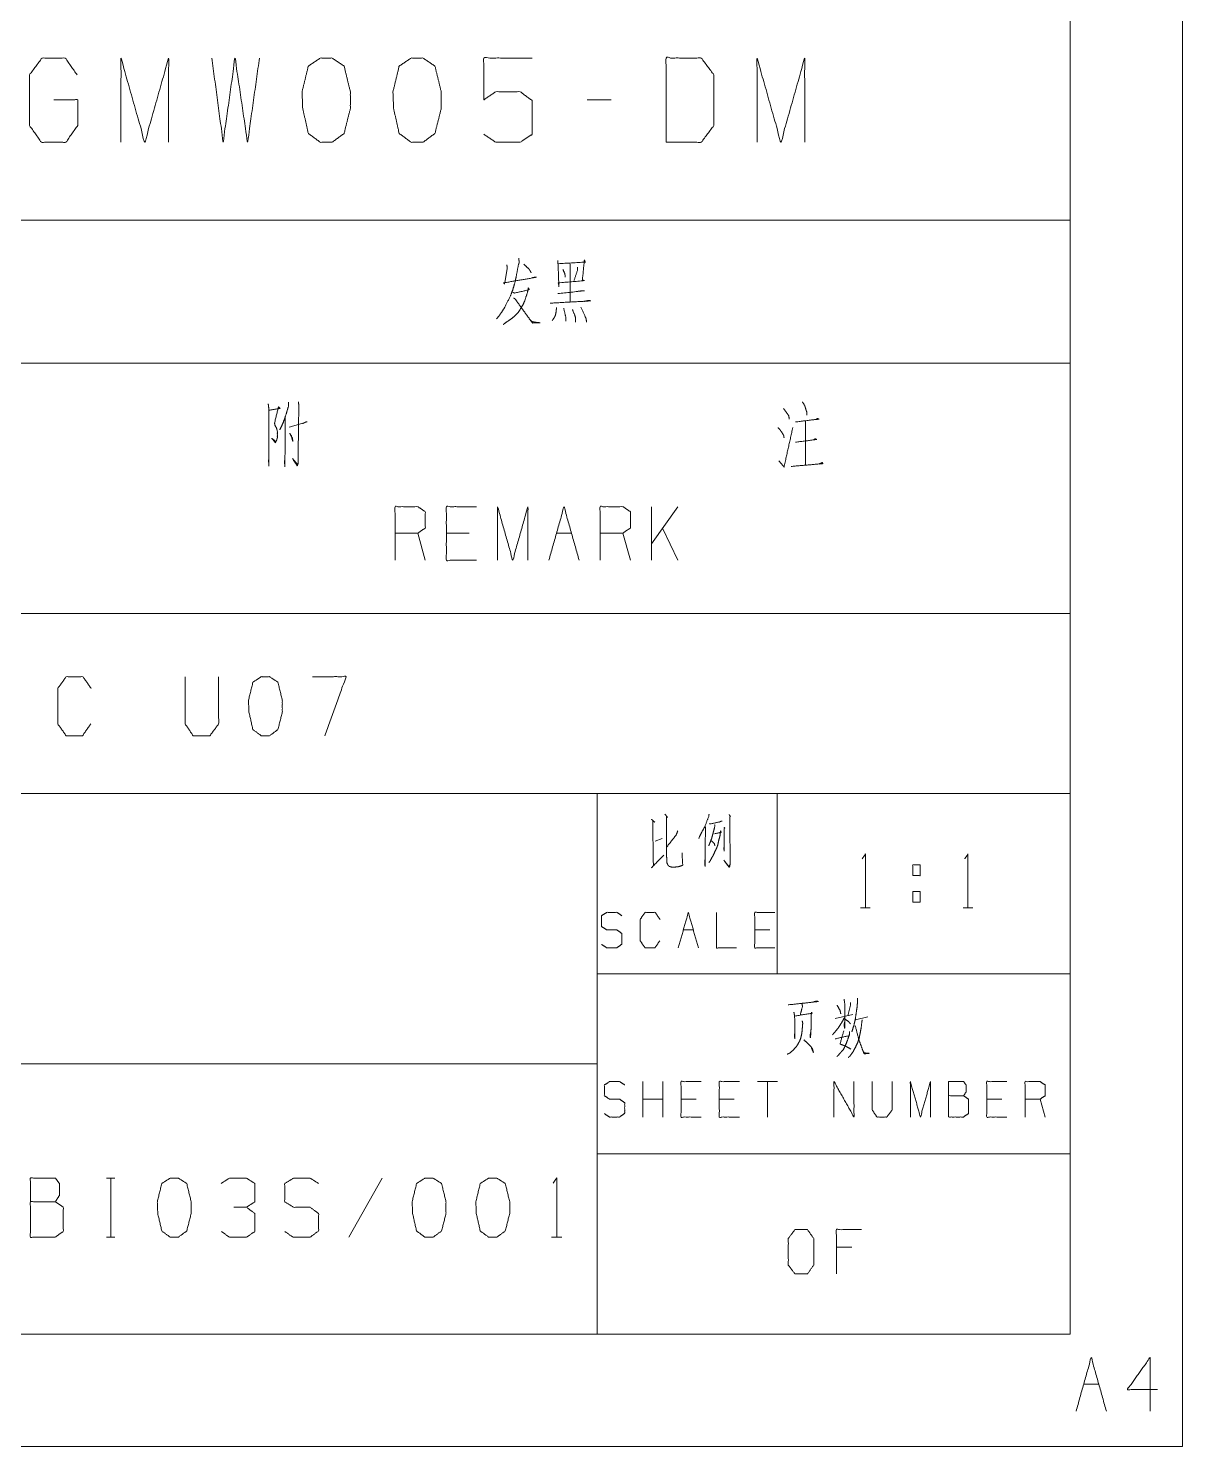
# Model space of a CAD drawing. Header units: millimetres. Extents: x 0 to 210, y 0 to 297.
# Drawn here: x 158.7 to 210, y 0 to 63 of the extents above; entities that cross this region are included whole.
import ezdxf

# ---------------------------------------------------------------- set-up
doc = ezdxf.new("R2010")
doc.units = ezdxf.units.MM
doc.layers.add('101', color=7, linetype='Continuous', true_color=0xffffff)

msp = doc.modelspace()

# ---------------------------------------------------------------- linework, layer by layer
at = {"layer": '101', "color": 133, "linetype": 'Continuous', "lineweight": 18}
for p, q in [((210, 0), (210, 297)), ((205, 5), (205, 292)), ((25, 37), (205, 37)), ((25, 29), (205, 29)), ((184, 29), (184, 5)), ((192, 29), (192, 21)), ((184, 21), (205, 21)), ((75, 17), (184, 17)), ((184, 13), (205, 13)), ((25, 5), (205, 5)), ((25, 5), (205, 5)), ((0, 0), (210, 0))]:
    msp.add_line(p, q, dxfattribs=at)
at = {"layer": '101', "color": 72, "linetype": 'Continuous', "lineweight": 18}
for p, q in [((184.619, 59.809), (183.562, 59.809)), ((158, 54.463), (205, 54.463)), ((205, 54.463), (205, 48.113)), ((182.799, 52.525), (182.799, 50.825)), ((158, 48.113), (205, 48.113)), ((205, 48.113), (205, 37)), ((193.255, 45.525), (193.255, 43.6)), ((186.411, 39.362), (186.411, 41.737)), ((187.578, 41.737), (186.411, 40.088)), ((176.372, 39.362), (176.037, 40.563)), ((178.313, 40.563), (177.306, 40.563)), ((182.194, 40.563), (182.866, 40.563)), ((185.478, 39.362), (185.142, 40.563)), ((187.578, 39.362), (186.906, 40.788)), ((158, 37), (205, 37)), ((186.571, 26.885), (186.893, 27.009)), ((198.014, 24.655), (198.014, 24.18)), ((198.014, 24.655), (198.349, 24.655)), ((195.702, 23.93), (196.126, 23.93)), ((200.255, 23.93), (200.679, 23.93)), ((187.829, 22.946), (188.274, 22.946)), ((191.668, 22.946), (191.001, 22.946)), ((194.569, 19.017), (195.359, 19.182)), ((195.476, 18.955), (196.018, 19.079)), ((186.031, 14.637), (186.031, 16.21)), ((186.921, 14.637), (186.921, 16.21)), ((192.013, 16.21), (191.123, 16.21)), ((191.568, 16.21), (191.568, 14.637)), ((186.921, 15.432), (186.031, 15.432)), ((188.396, 15.432), (187.729, 15.432)), ((190.093, 15.432), (189.426, 15.432)), ((201.974, 15.432), (201.306, 15.432)), ((203.893, 14.637), (203.671, 15.432)), ((162.21, 11.925), (162.581, 11.925)), ((162.405, 11.925), (162.405, 9.303)), ((174.461, 11.925), (172.978, 9.303)), ((162.21, 9.303), (162.581, 9.303)), ((181.972, 9.303), (182.44, 9.303)), ((195.315, 8.851), (194.628, 8.851)), ((205.606, 2.781), (206.277, 2.781))]:
    msp.add_line(p, q, dxfattribs=at)
for points, knots in [([(187.068, 57.92), (188.627, 57.92), (189.183, 58.668), (189.183, 60.912), (188.627, 61.66), (187.068, 61.66), (187.068, 57.92)], [0, 0, 0.142136, 0.227161, 0.43179, 0.516815, 0.658951, 1, 1]), ([(159.881, 59.809), (160.938, 59.809), (160.938, 58.668), (160.41, 57.92), (159.324, 57.92), (158.795, 58.668), (158.795, 60.912), (159.352, 61.66), (160.382, 61.66), (160.911, 60.912)], [0, 0, 0.103295, 0.214795, 0.304261, 0.410274, 0.49974, 0.718896, 0.809958, 0.910535, 1, 1]), ([(162.858, 57.92), (162.858, 61.66), (163.916, 57.92), (164.973, 61.66), (164.973, 57.92)], [0, 0, 0.245192, 0.5, 0.754808, 1, 1]), ([(166.893, 61.66), (167.394, 57.92), (167.923, 61.66), (168.479, 57.92), (169.008, 61.66)], [0, 0, 0.249745, 0.499742, 0.750003, 1, 1]), ([(172.236, 57.92), (172.765, 58.313), (173.043, 59.416), (173.043, 60.164), (172.765, 61.305), (172.236, 61.66), (171.707, 61.66), (171.178, 61.305), (170.9, 60.164), (170.928, 59.416), (171.178, 58.313), (171.707, 57.92), (172.236, 57.92)], [0, 0, 0.067526, 0.183971, 0.260583, 0.380943, 0.446141, 0.500305, 0.565504, 0.685863, 0.762528, 0.878309, 0.945835, 1, 1]), ([(176.271, 57.92), (176.8, 58.313), (177.078, 59.416), (177.078, 60.164), (176.8, 61.305), (176.271, 61.66), (175.742, 61.66), (175.213, 61.305), (174.935, 60.164), (174.963, 59.416), (175.213, 58.313), (175.742, 57.92), (176.271, 57.92)], [0, 0, 0.067526, 0.183971, 0.260584, 0.380943, 0.446141, 0.500306, 0.565504, 0.685864, 0.762529, 0.87831, 0.945835, 1, 1]), ([(178.97, 58.274), (179.499, 57.92), (180.584, 57.92), (181.113, 58.274), (181.113, 59.77), (180.584, 60.164), (179.499, 60.164), (178.97, 59.809), (178.97, 61.66), (181.113, 61.66)], [0, 0, 0.06223, 0.168344, 0.230572, 0.376816, 0.441265, 0.547379, 0.609609, 0.79049, 1, 1]), ([(191.103, 57.92), (191.103, 61.66), (192.161, 57.92), (193.218, 61.66), (193.218, 57.92)], [0, 0, 0.245192, 0.5, 0.754808, 1, 1]), ([(180.523, 52.775), (180.54, 52.575), (180.505, 52.475), (180.417, 52), (180.346, 51.675), (180.258, 51.375), (180.152, 51.1), (179.904, 50.6), (179.763, 50.375), (179.639, 50.2), (179.533, 50.075)], [0, 0, 0.068481, 0.104658, 0.269445, 0.382884, 0.489554, 0.590078, 0.780354, 0.870992, 0.944088, 1, 1]), ([(179.993, 52.475), (180.01, 52.325), (179.887, 51.625), (179.851, 51.675), (181.301, 51.925), (181.212, 51.925), (181.106, 51.9)], [0, 0, 0.058287, 0.332621, 0.356252, 0.923844, 0.957947, 1, 1]), ([(180.753, 52.5), (180.965, 52.3), (181.035, 52.2), (181.071, 52.125)], [0, 0, 0.586682, 0.833137, 1, 1]), ([(182.251, 52.675), (182.269, 52.475), (182.304, 51.5), (182.287, 51.675), (183.436, 51.775), (183.347, 51.8), (183.436, 52.7), (183.471, 52.6), (182.269, 52.525)], [0, 0, 0.041725, 0.244475, 0.281028, 0.520684, 0.539772, 0.727702, 0.749743, 1, 1]), ([(182.481, 52.275), (182.57, 52.075), (182.587, 51.925)], [0, 0, 0.591453, 1, 1]), ([(183.135, 52.375), (183.135, 52.25), (182.976, 51.775)], [0, 0, 0.199705, 1, 1]), ([(180.258, 51.25), (180.346, 51.225), (181, 51.375), (180.947, 51.45), (180.912, 51.275), (180.788, 50.875), (180.664, 50.625), (180.505, 50.375), (180.311, 50.175), (180.116, 50.025), (179.957, 49.925), (179.833, 49.825)], [0, 0, 0.031689, 0.263161, 0.294853, 0.356446, 0.500891, 0.597124, 0.699351, 0.795574, 0.880292, 0.945115, 1, 1]), ([(182.251, 51.2), (183.436, 51.325), (183.347, 51.325), (183.153, 51.3)], [0, 0, 0.807206, 0.86712, 1, 1]), ([(180.293, 51), (180.346, 50.975), (181.124, 49.9), (181.477, 49.9), (181.124, 49.95), (180.982, 50.075)], [0, 0, 0.025656, 0.606399, 0.761128, 0.917398, 1, 1]), ([(181.916, 50.775), (183.701, 50.875), (183.648, 50.9), (183.418, 50.85)], [0, 0, 0.858883, 0.887041, 1, 1]), ([(182.198, 50.575), (182.181, 50.4), (182.145, 50.225), (182.092, 50.125), (182.004, 50)], [0, 0, 0.283377, 0.571005, 0.753355, 1, 1]), ([(182.516, 50.55), (182.605, 50.175), (182.605, 49.975)], [0, 0, 0.658283, 1, 1]), ([(182.905, 50.5), (183.029, 50.175), (183.047, 50.1), (183.047, 49.925)], [0, 0, 0.579776, 0.708237, 1, 1]), ([(183.277, 50.6), (183.506, 50.1), (183.524, 50), (183.524, 49.925)], [0, 0, 0.75709, 0.896807, 1, 1]), ([(169.395, 46.3), (169.43, 46.05), (169.43, 43.55), (169.412, 43.775), (169.43, 43.95)], [0, 0, 0.080051, 0.872677, 0.944235, 1, 1]), ([(169.448, 46.025), (169.925, 46.1), (169.854, 46.175), (169.678, 45.45), (169.695, 45.35), (169.766, 45.225), (169.801, 45.1), (169.801, 44.8), (169.766, 44.675), (169.713, 44.575), (169.554, 44.775), (169.731, 44.625)], [0, 0, 0.176442, 0.214088, 0.486646, 0.523736, 0.576187, 0.623634, 0.733208, 0.780655, 0.821996, 0.915332, 1, 1]), ([(170.296, 46.375), (170.296, 46.2), (170.208, 45.9), (170.102, 45.575), (169.996, 45.325), (169.907, 45.15)], [0, 0, 0.134901, 0.375991, 0.639526, 0.848868, 1, 1]), ([(170.738, 46.4), (170.756, 46.225), (170.72, 43.8), (170.72, 43.65), (170.685, 43.55), (170.473, 43.875), (170.703, 43.6)], [0, 0, 0.048809, 0.721807, 0.76343, 0.792863, 0.900557, 1, 1]), ([(192.283, 46.1), (192.513, 45.775), (192.531, 45.625)], [0, 0, 0.724915, 1, 1]), ([(193.114, 46.4), (193.22, 46.225), (193.273, 46.05), (193.308, 45.95), (193.308, 45.8)], [0, 0, 0.317961, 0.602104, 0.766914, 1, 1]), ([(170.155, 45.7), (170.137, 43.525), (170.119, 43.725), (170.137, 43.875)], [0, 0, 0.860771, 0.940227, 1, 1]), ([(170.332, 45.275), (171.127, 45.5), (171.074, 45.5), (170.915, 45.425)], [0, 0, 0.783137, 0.83338, 1, 1]), ([(192.813, 45.5), (193.626, 45.6), (193.856, 45.625), (193.786, 45.65), (193.697, 45.6)], [0, 0, 0.66772, 0.856119, 0.91724, 1, 1]), ([(170.349, 45), (170.473, 44.775), (170.491, 44.625), (170.42, 44.9)], [0, 0, 0.371199, 0.589534, 1, 1]), ([(192.036, 45.25), (192.124, 45.15), (192.23, 45), (192.283, 44.9), (192.301, 44.8)], [0, 0, 0.250894, 0.596274, 0.80908, 1, 1]), ([(192.071, 43.775), (192.301, 43.5), (192.69, 45.25)], [0, 0, 0.166599, 1, 1]), ([(192.813, 44.6), (193.573, 44.7), (193.75, 44.725), (193.697, 44.75), (193.626, 44.725)], [0, 0, 0.710638, 0.876127, 0.930469, 1, 1]), ([(192.619, 43.525), (194.033, 43.65), (193.998, 43.7), (193.839, 43.625)], [0, 0, 0.856874, 0.893835, 1, 1]), ([(175.029, 39.362), (175.029, 41.737), (176.037, 41.737), (176.372, 41.513), (176.372, 40.788), (176.037, 40.563), (175.029, 40.563)], [0, 0, 0.400951, 0.571036, 0.639278, 0.761673, 0.829915, 1, 1]), ([(178.649, 39.362), (177.306, 39.362), (177.306, 41.737), (178.649, 41.737)], [0, 0, 0.265392, 0.734608, 1, 1]), ([(179.582, 39.362), (179.582, 41.737), (180.254, 39.362), (180.925, 41.737), (180.925, 39.362)], [0, 0, 0.245192, 0.5, 0.754808, 1, 1]), ([(184.135, 39.362), (184.135, 41.737), (185.142, 41.737), (185.478, 41.513), (185.478, 40.788), (185.142, 40.563), (184.135, 40.563)], [0, 0, 0.400951, 0.571036, 0.639278, 0.761673, 0.829915, 1, 1]), ([(161.517, 32.092), (161.147, 31.567), (160.425, 31.567), (160.054, 32.092), (160.054, 33.665), (160.425, 34.189), (161.166, 34.189), (161.537, 33.665)], [0, 0, 0.114568, 0.243367, 0.357935, 0.638584, 0.753152, 0.885432, 1, 1]), ([(165.711, 34.189), (165.711, 32.092), (166.062, 31.567), (166.804, 31.567), (167.194, 32.092), (167.194, 34.189)], [0, 0, 0.337151, 0.438598, 0.557782, 0.662849, 1, 1]), ([(169.457, 31.567), (169.828, 31.843), (170.023, 32.616), (170.023, 33.14), (169.828, 33.941), (169.457, 34.189), (169.086, 34.189), (168.716, 33.941), (168.52, 33.14), (168.54, 32.616), (168.716, 31.843), (169.086, 31.567), (169.457, 31.567)], [0, 0, 0.067525, 0.183971, 0.260583, 0.380943, 0.44614, 0.500305, 0.565504, 0.685863, 0.762528, 0.878309, 0.945836, 1, 1]), ([(171.915, 31.567), (172.852, 34.189), (171.369, 34.189)], [0, 0, 0.65247, 1, 1]), ([(186.41, 27.858), (186.557, 27.733), (186.469, 27.775), (186.498, 25.788), (186.41, 25.705), (186.966, 26.264)], [0, 0, 0.060255, 0.090729, 0.71461, 0.752496, 1, 1]), ([(187.01, 28.085), (187.127, 27.94), (187.083, 27.982), (187.083, 27.547), (187.083, 26.719), (187.083, 26.429), (187.083, 26.326), (187.098, 25.933), (187.142, 25.829), (187.201, 25.767), (187.332, 25.726), (187.596, 25.746), (187.786, 25.808), (187.801, 25.829), (187.771, 26.367)], [0, 0, 0.050888, 0.067372, 0.186119, 0.412301, 0.491466, 0.519738, 0.627249, 0.657961, 0.681273, 0.718989, 0.79117, 0.845839, 0.852764, 1, 1]), ([(188.971, 28.085), (188.956, 27.982), (188.781, 27.526), (188.634, 27.257), (188.517, 27.009)], [0, 0, 0.089069, 0.504979, 0.766001, 1, 1]), ([(188.985, 27.671), (189.015, 27.651), (189.044, 27.651), (189.556, 27.775), (189.512, 27.775), (189.439, 27.733)], [0, 0, 0.049781, 0.090425, 0.822292, 0.883256, 1, 1]), ([(189.864, 28.065), (189.922, 27.982), (189.893, 27.961), (189.907, 25.912), (189.907, 25.891), (189.893, 25.767), (189.864, 25.726), (189.629, 26.036), (189.864, 25.746), (189.893, 25.829)], [0, 0, 0.031371, 0.042462, 0.676474, 0.682878, 0.721568, 0.737253, 0.857567, 0.972831, 1, 1]), ([(187.083, 26.616), (187.508, 27.154), (187.581, 27.34)], [0, 0, 0.77398, 1, 1]), ([(188.81, 27.526), (188.795, 25.767), (188.781, 25.891), (188.781, 25.912), (188.795, 26.098)], [0, 0, 0.841012, 0.900786, 0.910681, 1, 1]), ([(189.22, 27.609), (189.234, 27.568), (189.161, 27.278), (189.088, 27.009), (189.015, 26.823), (188.956, 26.678)], [0, 0, 0.044894, 0.350479, 0.635591, 0.840224, 1, 1]), ([(189.22, 27.216), (189.512, 27.278), (189.483, 27.34), (189.454, 27.112), (189.395, 26.905), (189.366, 26.74), (189.307, 26.574), (189.234, 26.429), (189.161, 26.264), (189.088, 26.14), (189.015, 25.995), (188.956, 25.933)], [0, 0, 0.158182, 0.194476, 0.315843, 0.429568, 0.518472, 0.611327, 0.697145, 0.792857, 0.869066, 0.954883, 1, 1]), ([(189.644, 27.506), (189.673, 27.464), (189.644, 27.444), (189.644, 26.45), (189.629, 26.554), (189.644, 26.678)], [0, 0, 0.038712, 0.066084, 0.824707, 0.904517, 1, 1]), ([(189.073, 26.905), (189.205, 26.781), (189.234, 26.678)], [0, 0, 0.6273, 1, 1]), ([(195.772, 26.105), (195.914, 26.305), (195.914, 23.93)], [0, 0, 0.09349, 1, 1]), ([(198.014, 25.355), (198.014, 25.83), (198.349, 25.83), (198.349, 25.355), (198.014, 25.355)], [0, 0, 0.292908, 0.5, 0.792908, 1, 1]), ([(200.325, 26.105), (200.467, 26.305), (200.467, 23.93)], [0, 0, 0.09349, 1, 1]), ([(198.349, 24.655), (198.349, 24.18), (198.014, 24.18)], [0, 0, 0.585816, 1, 1]), ([(184.2, 22.3), (184.423, 22.151), (184.879, 22.151), (185.102, 22.316), (185.102, 22.78), (184.879, 22.946), (184.434, 22.946), (184.2, 23.095), (184.2, 23.575), (184.434, 23.724), (184.879, 23.724), (185.102, 23.575)], [0, 0, 0.068033, 0.184053, 0.254519, 0.372335, 0.442802, 0.555844, 0.62637, 0.748394, 0.81892, 0.931963, 1, 1]), ([(186.787, 22.465), (186.565, 22.151), (186.132, 22.151), (185.909, 22.465), (185.909, 23.409), (186.132, 23.724), (186.577, 23.724), (186.799, 23.409)], [0, 0, 0.114566, 0.243364, 0.357934, 0.638584, 0.753153, 0.88543, 1, 1]), ([(187.606, 22.151), (188.051, 23.724), (188.496, 22.151)], [0, 0, 0.499999, 1, 1]), ([(189.304, 23.724), (189.304, 22.151), (190.193, 22.151)], [0, 0, 0.638737, 1, 1]), ([(191.891, 22.151), (191.001, 22.151), (191.001, 23.724), (191.891, 23.724)], [0, 0, 0.265388, 0.734612, 1, 1]), ([(192.477, 19.617), (193.823, 19.762), (193.765, 19.783), (193.618, 19.762)], [0, 0, 0.865803, 0.905501, 1, 1]), ([(193.091, 19.679), (193.121, 19.555), (193.018, 19.162)], [0, 0, 0.238945, 1, 1]), ([(194.657, 19.596), (194.789, 19.369), (194.818, 19.224)], [0, 0, 0.640218, 1, 1]), ([(194.964, 19.865), (194.993, 19.721), (194.993, 18.582), (194.964, 18.727), (194.993, 18.851)], [0, 0, 0.094654, 0.823642, 0.918295, 1, 1]), ([(195.257, 19.721), (195.257, 19.617), (195.14, 19.141)], [0, 0, 0.174306, 1, 1]), ([(195.564, 19.907), (195.564, 19.783), (195.55, 19.555), (195.506, 19.265), (195.462, 18.955), (195.403, 18.706), (195.33, 18.479), (195.315, 18.416)], [0, 0, 0.081859, 0.232245, 0.425428, 0.632112, 0.800315, 0.957949, 1, 1]), ([(193.106, 18.913), (193.135, 18.789), (193.121, 18.748), (193.106, 18.458), (193.062, 18.209), (193.018, 18.065), (192.945, 17.92), (192.857, 17.775), (192.711, 17.609), (192.565, 17.485), (192.447, 17.423)], [0, 0, 0.073226, 0.098425, 0.264943, 0.409701, 0.496587, 0.589742, 0.686971, 0.813796, 0.923946, 1, 1]), ([(192.74, 19.286), (192.769, 19.12), (192.784, 18.686), (192.784, 18.106), (192.769, 18.189), (192.769, 18.334)], [0, 0, 0.119124, 0.427225, 0.837795, 0.897357, 1, 1]), ([(192.769, 19.12), (193.56, 19.244), (193.516, 19.286), (193.501, 18.934), (193.501, 18.561), (193.487, 18.334), (193.472, 18.147), (193.457, 18.23), (193.487, 18.416)], [0, 0, 0.351979, 0.378529, 0.533489, 0.697424, 0.797813, 0.880033, 0.917027, 1, 1]), ([(194.979, 19.037), (194.847, 18.81), (194.715, 18.603), (194.584, 18.437), (194.452, 18.292)], [0, 0, 0.287233, 0.555137, 0.786183, 1, 1]), ([(194.993, 18.996), (195.169, 18.872), (195.257, 18.768)], [0, 0, 0.613114, 1, 1]), ([(195.769, 18.955), (195.725, 18.603), (195.681, 18.354), (195.637, 18.147), (195.579, 17.961), (195.462, 17.713), (195.359, 17.526), (195.242, 17.361), (195.154, 17.278)], [0, 0, 0.194372, 0.332632, 0.448612, 0.555646, 0.70616, 0.822691, 0.933849, 1, 1]), ([(194.569, 18.106), (195.198, 18.251), (195.213, 18.437), (195.213, 18.354), (195.14, 18.106), (195.037, 17.837), (194.935, 17.63), (194.818, 17.506), (194.715, 17.381), (194.642, 17.319)], [0, 0, 0.304469, 0.392577, 0.431617, 0.55371, 0.68947, 0.798366, 0.878841, 0.95475, 1, 1]), ([(194.949, 18.458), (194.789, 17.878), (194.891, 17.837), (195.008, 17.795), (195.125, 17.733), (195.271, 17.651)], [0, 0, 0.529111, 0.626299, 0.735529, 0.852099, 1, 1]), ([(195.447, 18.686), (195.476, 18.644), (195.623, 18.065), (195.725, 17.795), (195.828, 17.506), (195.857, 17.444), (196.076, 17.464), (195.857, 17.485), (195.784, 17.609)], [0, 0, 0.026719, 0.34174, 0.493478, 0.65546, 0.691638, 0.807834, 0.92403, 1, 1]), ([(193.179, 18.065), (193.384, 17.878), (193.501, 17.754), (193.56, 17.671), (193.604, 17.506), (193.516, 17.713)], [0, 0, 0.292978, 0.473572, 0.580854, 0.762109, 1, 1]), ([(184.322, 14.786), (184.545, 14.637), (185.001, 14.637), (185.224, 14.802), (185.224, 15.266), (185.001, 15.432), (184.557, 15.432), (184.322, 15.581), (184.322, 16.061), (184.557, 16.21), (185.001, 16.21), (185.224, 16.061)], [0, 0, 0.068037, 0.184053, 0.254519, 0.372335, 0.442801, 0.555843, 0.62637, 0.748394, 0.81892, 0.931963, 1, 1]), ([(188.618, 14.637), (187.729, 14.637), (187.729, 16.21), (188.618, 16.21)], [0, 0, 0.265391, 0.734609, 1, 1]), ([(190.316, 14.637), (189.426, 14.637), (189.426, 16.21), (190.316, 16.21)], [0, 0, 0.265391, 0.734609, 1, 1]), ([(194.517, 14.637), (194.517, 16.21), (195.407, 14.637), (195.407, 16.21)], [0, 0, 0.317574, 0.682426, 1, 1]), ([(196.215, 16.21), (196.215, 14.951), (196.425, 14.637), (196.87, 14.637), (197.104, 14.951), (197.104, 16.21)], [0, 0, 0.33715, 0.438597, 0.557783, 0.66285, 1, 1]), ([(197.912, 14.637), (197.912, 16.21), (198.357, 14.637), (198.802, 16.21), (198.802, 14.637)], [0, 0, 0.245192, 0.5, 0.754808, 1, 1]), ([(199.609, 15.581), (199.609, 16.21), (200.276, 16.21), (200.382, 16.061), (200.382, 15.746), (200.276, 15.581), (199.609, 15.581), (199.609, 14.637), (200.265, 14.637), (200.487, 14.786), (200.487, 15.432), (200.276, 15.581)], [0, 0, 0.115918, 0.238848, 0.272469, 0.330428, 0.366583, 0.489513, 0.66339, 0.784161, 0.833486, 0.952454, 1, 1]), ([(202.196, 14.637), (201.306, 14.637), (201.306, 16.21), (202.196, 16.21)], [0, 0, 0.265388, 0.734612, 1, 1]), ([(203.004, 14.637), (203.004, 16.21), (203.671, 16.21), (203.893, 16.061), (203.893, 15.581), (203.671, 15.432), (203.004, 15.432)], [0, 0, 0.400954, 0.571038, 0.639279, 0.761675, 0.829916, 1, 1]), ([(182.05, 11.704), (182.206, 11.925), (182.206, 9.303)], [0, 0, 0.093489, 1, 1]), ([(158.835, 10.876), (158.835, 11.925), (159.947, 11.925), (160.123, 11.677), (160.123, 11.152), (159.947, 10.876), (158.835, 10.876), (158.835, 9.303), (159.928, 9.303), (160.298, 9.551), (160.298, 10.628), (159.947, 10.876)], [0, 0, 0.115917, 0.238847, 0.272469, 0.330427, 0.366583, 0.489513, 0.663388, 0.784161, 0.833485, 0.952452, 1, 1]), ([(165.409, 9.303), (165.78, 9.579), (165.975, 10.352), (165.975, 10.876), (165.78, 11.677), (165.409, 11.925), (165.039, 11.925), (164.668, 11.677), (164.473, 10.876), (164.492, 10.352), (164.668, 9.579), (165.039, 9.303), (165.409, 9.303)], [0, 0, 0.067526, 0.183972, 0.260584, 0.380944, 0.446142, 0.500307, 0.565504, 0.685864, 0.762529, 0.87831, 0.945836, 1, 1]), ([(168.433, 10.628), (168.804, 10.876), (168.804, 11.677), (168.433, 11.925), (167.672, 11.925), (167.302, 11.677)], [0, 0, 0.153876, 0.429853, 0.583729, 0.846124, 1, 1]), ([(170.13, 9.551), (170.501, 9.303), (171.262, 9.303), (171.633, 9.579), (171.633, 10.352), (171.262, 10.628), (170.52, 10.628), (170.13, 10.876), (170.13, 11.677), (170.52, 11.925), (171.262, 11.925), (171.633, 11.677)], [0, 0, 0.068035, 0.184055, 0.254519, 0.372335, 0.442799, 0.555844, 0.62637, 0.748394, 0.81892, 0.931965, 1, 1]), ([(176.724, 9.303), (177.095, 9.579), (177.29, 10.352), (177.29, 10.876), (177.095, 11.677), (176.724, 11.925), (176.353, 11.925), (175.983, 11.677), (175.788, 10.876), (175.807, 10.352), (175.983, 9.579), (176.353, 9.303), (176.724, 9.303)], [0, 0, 0.067525, 0.183972, 0.260584, 0.380944, 0.446142, 0.500307, 0.565504, 0.685864, 0.762529, 0.87831, 0.945836, 1, 1]), ([(179.553, 9.303), (179.924, 9.579), (180.119, 10.352), (180.119, 10.876), (179.924, 11.677), (179.553, 11.925), (179.182, 11.925), (178.811, 11.677), (178.616, 10.876), (178.636, 10.352), (178.811, 9.579), (179.182, 9.303), (179.553, 9.303)], [0, 0, 0.067525, 0.183971, 0.260583, 0.380942, 0.446139, 0.500303, 0.565504, 0.685863, 0.762528, 0.878308, 0.945836, 1, 1]), ([(167.321, 9.551), (167.672, 9.303), (168.433, 9.303), (168.804, 9.551), (168.804, 10.352), (168.433, 10.628), (167.867, 10.628)], [0, 0, 0.12412, 0.343686, 0.472445, 0.703377, 0.836733, 1, 1]), ([(192.784, 7.671), (193.34, 7.671), (193.618, 8.064), (193.618, 9.244), (193.34, 9.637), (192.784, 9.637), (192.491, 9.244), (192.491, 8.064), (192.784, 7.671)], [0, 0, 0.102686, 0.191621, 0.409478, 0.498413, 0.601099, 0.691621, 0.909478, 1, 1]), ([(194.628, 7.671), (194.628, 9.637), (195.74, 9.637)], [0, 0, 0.638731, 1, 1]), ([(208.89, 2.531), (207.546, 2.531), (208.554, 3.956), (208.554, 1.581)], [0, 0, 0.245869, 0.565295, 1, 1])]:
    msp.add_open_spline(points, degree=1, knots=knots, dxfattribs=at)
for points in [[(181.859, 39.362), (182.53, 41.737), (183.202, 39.362)], [(205.27, 1.581), (205.942, 3.956), (206.613, 1.581)]]:
    msp.add_open_spline(points, degree=1, dxfattribs=at)

doc.saveas('drawing.dxf')
